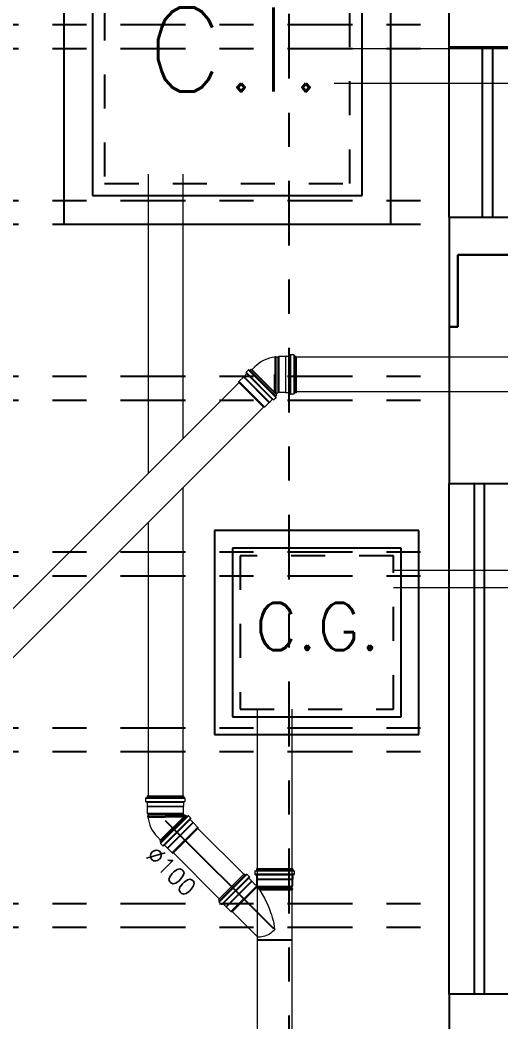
# Model space of a CAD drawing. Header units: millimetres. Extents: x 1573 to 2177, y 1587 to 1932.
# Drawn here: x 1779.544 to 1780.956, y 1904.378 to 1907.322 of the extents above; entities that cross this region are included whole.
import ezdxf
from ezdxf.enums import TextEntityAlignment as Align

# ---------------------------------------------------------------- set-up
doc = ezdxf.new("R2010")
doc.units = ezdxf.units.MM
doc.header["$LTSCALE"] = 0.03
doc.linetypes.add('DASHDOT', pattern=[25.4, 12.7, -6.35, 0, -6.35])
doc.linetypes.add('HIDDEN', pattern=[9.525, 6.35, -3.175])
for name, color, linetype in [('-HIDRO', 8, 'Continuous'), ('HIDROGRAFIA', 4, 'Continuous'), ('SANITÁRIO', 2, 'Continuous'), ('Texto-Tubos', 7, 'Continuous'), ('Tinterno', 9, 'Continuous')]:
    doc.layers.add(name, color=color, linetype=linetype)
doc.layers.add('TigreCad', color=2, linetype='Continuous', lineweight=13)
doc.styles.add('R80', font='simplex.shx', dxfattribs={"height": 12})
doc.styles.add('TCTUBOS-TXT', font='txt.shx')

# ---------------------------------------------------------------- blocks, each defined once
blk = doc.blocks.new('inp_cx')
for p, q in [((40, 40), (-40, 40)), ((-40, 40), (-40, -40)), ((40, -40), (40, 40)), ((-40, -40), (40, -40))]:
    blk.add_line(p, q)
at = {"color": 1, "linetype": 'Continuous', "ltscale": 0.5}
for p, q in [((33, 33), (-33, 33)), ((-33, 33), (-33, -33)), ((33, -33), (33, 33)), ((-33, -33), (33, -33))]:
    blk.add_line(p, q, dxfattribs=at)
at = {"color": 1, "linetype": 'HIDDEN', "ltscale": 0.5}
for p, q in [((30, 30), (-30, 30)), ((-30, 30), (-30, -30)), ((30, -30), (30, 30)), ((-30, -30), (30, -30))]:
    blk.add_line(p, q, dxfattribs=at)
at = {"style": 'R80'}
blk.add_text('C.I.', height=20.592, dxfattribs=at).set_placement((-19.56, -7.5))
blk = doc.blocks.new('_cxgordu')
for p, q in [((40, 40), (-40, 40)), ((-40, 40), (-40, -40)), ((40, -40), (40, 40)), ((-40, -40), (40, -40))]:
    blk.add_line(p, q)
at = {"color": 1, "linetype": 'Continuous', "ltscale": 0.5}
for p, q in [((33, 33), (-33, 33)), ((-33, 33), (-33, -33)), ((33, -33), (33, 33)), ((-33, -33), (33, -33))]:
    blk.add_line(p, q, dxfattribs=at)
at = {"color": 1, "linetype": 'HIDDEN', "ltscale": 0.5}
for p, q in [((30, 30), (-30, 30)), ((-30, 30), (-30, -30)), ((30, -30), (30, 30)), ((-30, -30), (30, -30))]:
    blk.add_line(p, q, dxfattribs=at)
at = {"style": 'R80'}
blk.add_text('C.G.', height=18.48, dxfattribs=at).set_placement((-24.3, -6.88))
blk = doc.blocks.new('26277485p')
at = {"layer": 'TigreCad'}
for p, q in [((117.4, 50.8), (-30, 50.8)), ((117.4, 50.8), (117.5, 52.3)), ((117.5, -44.7), (117.5, 52.3)), ((120.5, 52.3), (117.5, 52.3)), ((120.5, -46.6), (120.5, 52.3)), ((120.6, 50.8), (120.5, 52.3)), ((125.9, 50.8), (120.6, 50.8)), ((128.1, 53), (125.9, 50.8)), ((128.1, -51.9), (128.1, 53)), ((147.8, 53), (128.1, 53)), ((148.1, 53.2), (147.8, 53)), ((148.1, -53.3), (148.1, 53.2)), ((160.2, 53.2), (148.1, 53.2)), ((161.4, 56.7), (161.2, 54.2)), ((171.8, 57.6), (162.4, 57.6)), ((162.4, 56.6), (162.4, -56.6)), ((171.8, 56.6), (171.8, -56.6)), ((172.8, 56.9), (173.6, 54)), ((179, 53.2), (174.6, 53.2)), ((179, 53.2), (179, -53.3)), ((-21.7, -50.8), (-30, -50.8)), ((53.1, -124.9), (-20.6, -51.2)), ((53.1, -128), (128.8, -52.4)), ((142, -67.1), (130.5, -55.6)), ((147.8, -53), (131.6, -53)), ((148.1, -53.3), (147.8, -53)), ((160.2, -53.3), (148.1, -53.3)), ((161.4, -56.7), (161.2, -54.2)), ((171.8, -57.6), (162.4, -57.6)), ((172.8, -56.9), (173.6, -54)), ((179, -53.3), (174.6, -53.3)), ((67.1, -142.4), (142.4, -67.1)), ((154.9, -74.8), (74.8, -154.9)), ((161.6, -81.5), (81.5, -161.6)), ((142.4, -67.1), (142, -67.1)), ((150.9, -75.6), (142.4, -67.1)), ((154.2, -74), (152.3, -75.7)), ((162.3, -80.7), (155.6, -74.1)), ((162.4, -82), (160.9, -84.6)), ((164.2, -88.9), (161.1, -85.8)), ((164.2, -88.9), (88.9, -164.2)), ((53.1, -128), (53.1, -124.9)), ((67.1, -142), (53.1, -128)), ((67.1, -142.4), (67.1, -142)), ((75.6, -150.9), (67.1, -142.4)), ((74, -154.2), (75.7, -152.3)), ((80.7, -162.3), (74.1, -155.6)), ((82, -162.4), (84.6, -160.9)), ((88.9, -164.2), (85.8, -161.1))]:
    blk.add_line(p, q, dxfattribs=at)
for points in [[(0, 0, 0.068692), (-13, -14.9, 0.07269), (-20.5, -33, 0.083818), (-21.8, -49.9, 0.003088), (-21.7, -50.8, 0.129663)], [(92.3, -29.8, 0.049375), (35.9, -6.9, 0.048245), (0, 0, 0.103304)], [(130.4, -53.5, 0.036301), (92.3, -29.8, 0.049375)]]:
    blk.add_lwpolyline(points, format="xyb", dxfattribs=at)
for centre, radius, start, end in [((160.2, 54.2), 1, 270, 355), ((162.4, 56.6), 1, 90, 175), ((171.8, 56.6), 1, 15, 90), ((174.6, 54.2), 1, 195, 270), ((-21.7, -52.3), 1.5, 45, 90), ((131.6, -54.5), 1.5, 90, 225), ((160.2, -54.2), 1, 5, 90), ((162.4, -56.6), 1, 185, 270), ((171.8, -56.6), 1, 270, 345), ((174.6, -54.2), 1, 90, 165), ((151.6, -74.9), 1, 225, 310), ((154.9, -74.8), 1, 45, 130), ((161.8, -85.1), 1, 150, 225), ((161.6, -81.5), 1, 330, 45), ((74.8, -154.9), 1, 140, 225), ((74.9, -151.6), 1, 320, 45), ((81.5, -161.6), 1, 225, 300), ((85.1, -161.8), 1, 45, 120)]:
    blk.add_arc(centre, radius, start, end, dxfattribs=at)
at = {"layer": 'Tinterno'}
for p, q in [((-30, -50.8), (-30, 50.8)), ((117.4, -44.6), (117.4, 50.8)), ((120.6, -46.7), (120.6, 50.8)), ((125.9, -50.3), (125.9, 50.8)), ((147.8, -53), (147.8, 53)), ((161.1, 53.2), (161.1, -53.3)), ((173.8, 53.2), (173.8, -53.3)), ((53.1, -124.9), (127, -51.1)), ((67.1, -142), (142, -67.1)), ((151.6, -76.3), (76.3, -151.6)), ((160.5, -85.2), (85.2, -160.5))]:
    blk.add_line(p, q, dxfattribs=at)
blk = doc.blocks.new('j4n100p')
at = {"layer": 'TigreCad'}
for p, q in [((9.8, 50.8), (9.9, 52.3)), ((9.8, 50.8), (9.8, 0)), ((12.9, 52.3), (9.9, 52.3)), ((9.9, 52.3), (9.9, 0)), ((13, 50.8), (12.9, 52.3)), ((12.9, 52.3), (12.9, 0)), ((19.2, 50.8), (13, 50.8)), ((13, 50.8), (13, 0)), ((21.4, 53), (19.2, 50.8)), ((41.1, 53), (21.4, 53)), ((21.4, 53), (21.4, -53)), ((41.4, 53.2), (41.1, 53)), ((41.1, 53), (41.1, -53)), ((53.5, 53.2), (41.4, 53.2)), ((41.4, 53.2), (41.4, -53.3)), ((54.7, 56.7), (54.5, 54.2)), ((65.1, 57.7), (55.7, 57.7)), ((55.7, 56.7), (55.7, -56.6)), ((65.1, 56.7), (65.1, -56.6)), ((66.1, 56.9), (66.9, 54)), ((72.3, 53.2), (67.9, 53.2)), ((72.3, 53.2), (72.3, -53.3)), ((-48.8, 23.1), (-58.1, 13.7)), ((9.8, -54.2), (9.8, 0)), ((13, -56), (13, 0)), ((19.1, -52.8), (13.7, -58.1)), ((21.4, -53), (21.2, -52.8)), ((41.1, -53), (21.4, -53)), ((41.4, -53.3), (41.1, -53)), ((53.5, -53.3), (41.4, -53.3)), ((54.7, -56.7), (54.5, -54.2)), ((65.1, -57.6), (55.7, -57.6)), ((66.1, -56.9), (66.9, -54)), ((72.3, -53.3), (67.9, -53.3))]:
    blk.add_line(p, q, dxfattribs=at)
for centre, radius, start, end in [((20.1, -45.8), 97.2, 96.0987, 135), ((53.5, 54.2), 1, 270, 355), ((55.7, 56.7), 1, 90, 175), ((65.1, 56.7), 1, 15, 90), ((67.9, 54.2), 1, 195, 270), ((20.1, -53.8), 1.5, 45, 135), ((53.5, -54.2), 1, 5, 90), ((55.7, -56.6), 1, 185, 270), ((65.1, -56.6), 1, 270, 345), ((67.9, -54.2), 1, 90, 165)]:
    blk.add_arc(centre, radius, start, end, dxfattribs=at)
at = {"layer": 'Tinterno'}
for p, q in [((19.2, 50.8), (19.2, -52.7)), ((54.4, 53.2), (54.4, -53.3)), ((67.1, 53.2), (67.1, -53.3)), ((13.7, -58.1), (-58.1, 13.7)), ((9.9, -54.3), (9.9, 0)), ((12.9, -53.3), (12.9, 0))]:
    blk.add_line(p, q, dxfattribs=at)
blk = doc.blocks.new('11031030p')
at = {"layer": 'TigreCad'}
for p, q in [((0, -53.3), (0, 53.2)), ((0, 53.2), (4.4, 53.2)), ((6.2, 56.9), (5.4, 54)), ((7.2, 57.6), (16.6, 57.6)), ((7.2, -56.7), (7.2, 56.6)), ((16.6, -56.7), (16.6, 56.6)), ((17.6, 56.7), (17.8, 54.2)), ((18.8, 53.2), (30.9, 53.2)), ((30.9, 53.2), (31.2, 53)), ((50.9, 53), (31.2, 53)), ((50.9, 53), (53.1, 50.8)), ((53.1, -50.8), (53.1, 50.8)), ((0, -53.3), (4.4, -53.3)), ((6.2, -56.9), (5.4, -54)), ((7.2, -57.7), (16.6, -57.7)), ((17.6, -56.7), (17.8, -54.2)), ((18.8, -53.3), (30.9, -53.3)), ((30.9, -53.3), (31.2, -53)), ((31.2, -53), (50.9, -53)), ((50.9, -53), (53.1, -50.8))]:
    blk.add_line(p, q, dxfattribs=at)
for centre, start, end in [((4.4, 54.2), 270, 345), ((7.2, 56.6), 90, 165), ((16.6, 56.6), 5, 90), ((18.8, 54.2), 185, 270), ((4.4, -54.2), 15, 90), ((7.2, -56.7), 195, 270), ((16.6, -56.7), 270, 355), ((18.8, -54.2), 90, 175)]:
    blk.add_arc(centre, 1, start, end, dxfattribs=at)
at = {"layer": 'Tinterno'}
for p, q in [((5.2, -53.3), (5.2, 53.2)), ((17.9, -53.3), (17.9, 53.2)), ((30.9, 53.2), (30.9, -53.3)), ((31.2, 53), (31.2, -53)), ((50.9, 53), (50.9, -53))]:
    blk.add_line(p, q, dxfattribs=at)

msp = doc.modelspace()

# ---------------------------------------------------------------- linework, layer by layer
at = {"layer": '-HIDRO', "linetype": 'DASHDOT', "ltscale": 0.5}
for p, q in [((1780.3341, 1903.2254), (1780.3341, 1911.5917)), ((1777.877, 1907.3081), (1780.8041, 1907.3081)), ((1777.877, 1907.2381), (1780.8041, 1907.2381)), ((1777.877, 1906.7917), (1780.8041, 1906.7917)), ((1777.877, 1906.7217), (1780.8041, 1906.7217)), ((1777.877, 1906.2753), (1780.8041, 1906.2753)), ((1777.877, 1906.2053), (1780.8041, 1906.2053)), ((1777.877, 1905.7589), (1780.8041, 1905.7589)), ((1777.877, 1905.6889), (1780.8041, 1905.6889)), ((1777.877, 1905.2425), (1780.8041, 1905.2425)), ((1777.877, 1905.1725), (1780.8041, 1905.1725)), ((1777.877, 1904.7261), (1780.8041, 1904.7261)), ((1777.877, 1904.656), (1780.8041, 1904.656))]:
    msp.add_line(p, q, dxfattribs=at)
at = {"layer": '-HIDRO'}
for p, q in [((1780.8041, 1907.2415), (1780.8041, 1910.4716)), ((1780.8041, 1906.7415), (1780.8041, 1907.2415)), ((1780.9811, 1907.2415), (1780.8041, 1907.2415)), ((1780.9011, 1907.2415), (1780.9011, 1906.7415)), ((1780.9311, 1907.2415), (1780.9311, 1906.7415)), ((1780.9811, 1906.7415), (1780.8041, 1906.7415)), ((1780.8041, 1906.7415), (1780.8041, 1906.4205)), ((1780.8291, 1906.4205), (1780.8291, 1906.6315)), ((1780.8291, 1906.6315), (1780.9811, 1906.6315)), ((1780.9811, 1906.6315), (1780.8291, 1906.6315)), ((1780.8291, 1906.6315), (1780.8291, 1906.4205)), ((1780.8041, 1906.4205), (1780.8291, 1906.4205)), ((1780.8291, 1906.4205), (1780.8041, 1906.4205)), ((1780.8041, 1906.4205), (1780.8041, 1905.9595)), ((1780.8041, 1904.4594), (1780.8041, 1905.9595)), ((1780.8041, 1905.9595), (1780.9811, 1905.9595)), ((1780.8776, 1905.9595), (1780.8776, 1904.4594)), ((1780.9076, 1904.4594), (1780.9076, 1905.9595)), ((1780.9811, 1904.4594), (1780.8041, 1904.4594)), ((1780.8041, 1904.4594), (1780.8041, 1903.2764))]:
    msp.add_line(p, q, dxfattribs=at)
at = {"layer": 'SANITÁRIO', "ltscale": 100}
msp.add_line((1779.9702, 1904.9703), (1780.288, 1904.6525), dxfattribs=at)
at = {"layer": 'TigreCad', "ltscale": 100}
for p, q in [((1780.4662, 1907.2378), (1786.2093, 1907.2378)), ((1780.4662, 1907.1362), (1786.2093, 1907.1362)), ((1779.9198, 1906.8692), (1779.9198, 1905.9893)), ((1780.0214, 1906.8692), (1780.0214, 1906.0909)), ((1781.0037, 1906.3309), (1780.3547, 1906.3309)), ((1780.1867, 1906.2562), (1778.2075, 1904.277)), ((1781.0037, 1906.2293), (1780.3547, 1906.2293)), ((1780.2586, 1906.1844), (1778.3512, 1904.277)), ((1780.0214, 1905.9472), (1780.0214, 1905.0426)), ((1779.9198, 1905.8456), (1779.9198, 1905.0426)), ((1787.1066, 1905.7046), (1780.6401, 1905.7046)), ((1787.1066, 1905.6539), (1780.6401, 1905.6539)), ((1780.2402, 1905.2973), (1780.2402, 1901.5818)), ((1780.3418, 1905.2973), (1780.3418, 1901.5818)), ((1780.0659, 1904.9465), (1780.2006, 1904.8118)), ((1779.994, 1904.8746), (1780.1287, 1904.7399))]:
    msp.add_line(p, q, dxfattribs=at)

# ---------------------------------------------------------------- block references
at = {"layer": 'HIDROGRAFIA'}
for name, p, xscale, yscale, zscale in [('inp_cx', (1780.1522, 1907.2018), 0.01200149075472206, 0.01200149075435822, 0.0120014907544601), ('_cxgordu', (1780.4151, 1905.5223), 0.00750093172170129, 0.007500931721473887, 0.007500931721537559)]:
    msp.add_blockref(name, p, dxfattribs=dict(at, xscale=xscale, yscale=yscale, zscale=zscale))
at = {"layer": 'TigreCad', "ltscale": 100, "xscale": 0.00100035, "yscale": 0.00100035, "zscale": 0.00100035}
msp.add_blockref('j4n100p', (1780.2824, 1906.2801), dxfattribs=at)
at = {"layer": 'TigreCad', "ltscale": 100}
for name, p, xscale, yscale, zscale, rotation in [('11031030p', (1780.2602, 1906.2579), 0.00100035, 0.00100035, 0.00100035, 225.000000000375), ('j4n100p', (1779.9702, 1904.9703), 0.001000117618695, 0.001000117618695, 0.001000117618695, 89.99999999989352), ('11031030p', (1779.9924, 1904.9481), 0.001000117618695, 0.001000117618695, 0.001000117618695, 315.0000000000757), ('26277485p', (1780.2912, 1904.6493), -0.001000117618695, 0.001000117618695, 0.001000117618695, 270.0000000000498)]:
    msp.add_blockref(name, p, dxfattribs=dict(at, xscale=xscale, yscale=yscale, zscale=zscale, rotation=rotation))

# ---------------------------------------------------------------- texts
at = {"layer": 'Texto-Tubos', "ltscale": 100, "style": 'TCTUBOS-TXT'}
msp.add_text('%%C100', height=0.05001, rotation=315, dxfattribs=at).set_placement((1779.9704, 1904.8036), align=Align.CENTER)

doc.saveas('drawing.dxf')
